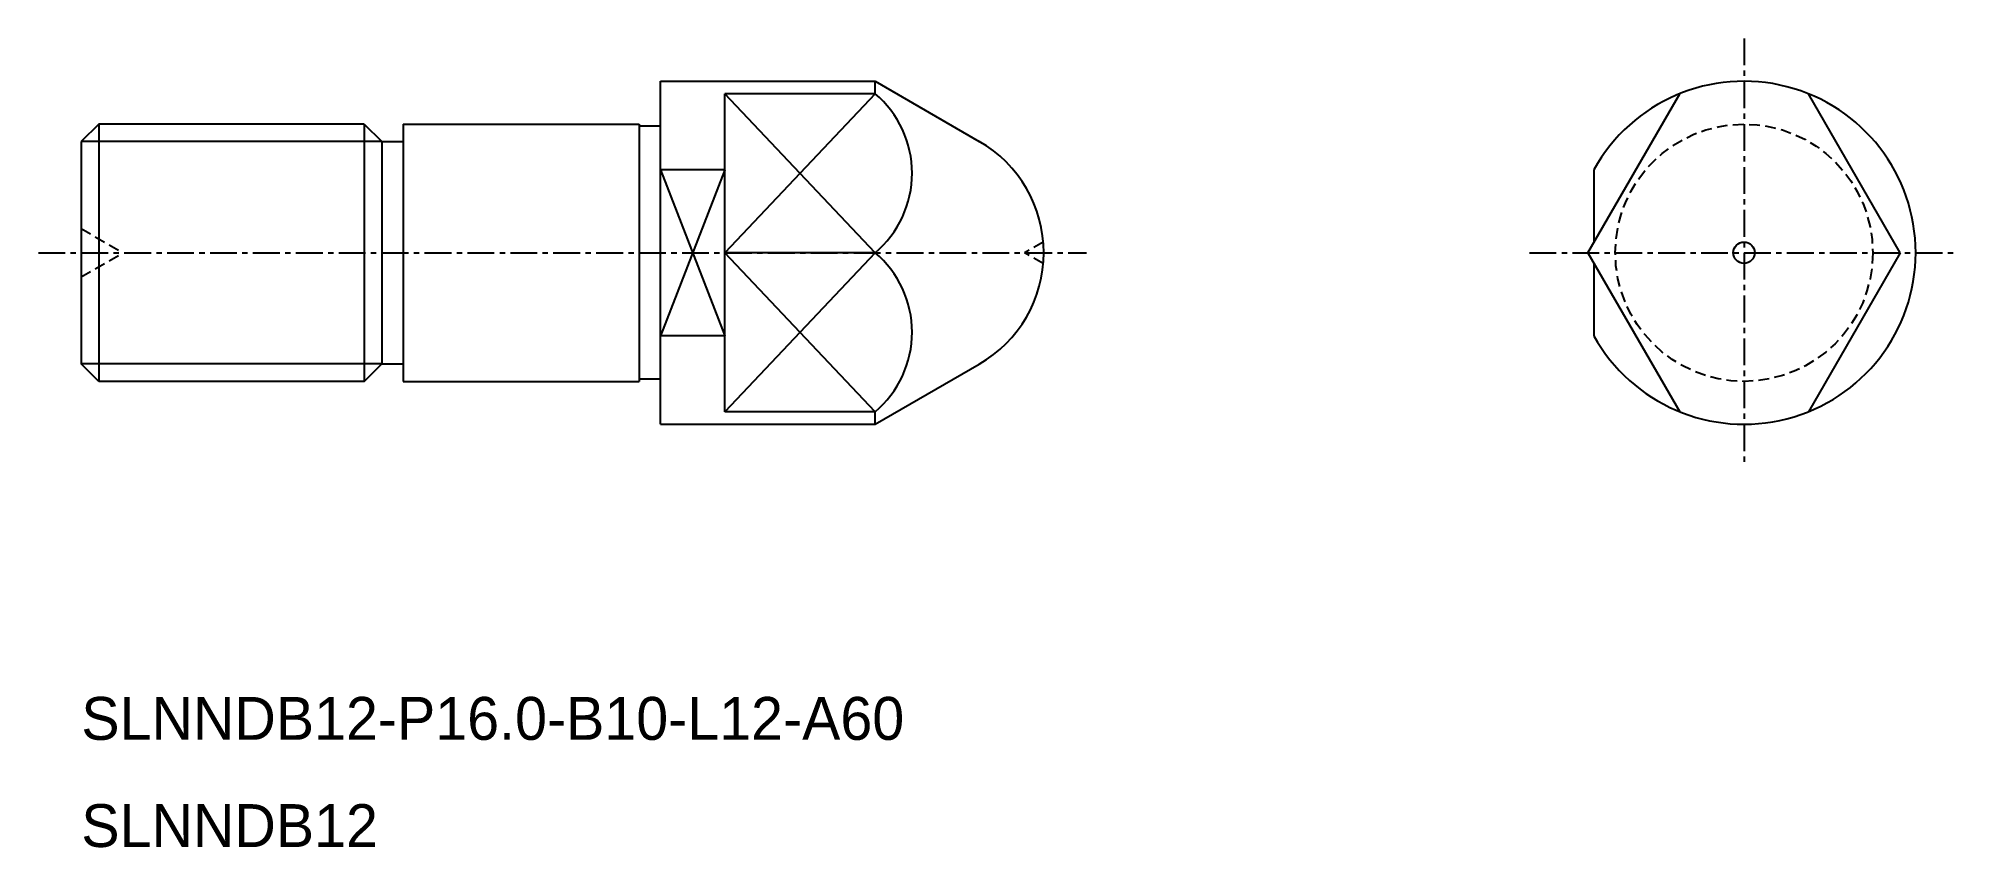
# Model space of a CAD drawing. Extents: x -1530.7 to -1441.2, y -777.4 to -739.7.
import ezdxf

# ---------------------------------------------------------------- set-up
doc = ezdxf.new("R2010")
doc.units = 0
doc.linetypes.add('CENTER', pattern=[2, 1.25, -0.25, 0.25, -0.25])
doc.linetypes.add('DASHED', pattern=[0.75, 0.5, -0.25])
doc.layers.get('0').update_dxf_attribs({"linetype": 'CONTINUOUS'})
doc.layers.add('CENTER', color=1, linetype='CENTER')

msp = doc.modelspace()

# ---------------------------------------------------------------- linework, layer by layer
at = {"color": 7, "linetype": 'CONTINUOUS'}
for p, q in [((-1501.73, -757.66), (-1501.73, -741.66)), ((-1501.73, -741.66), (-1491.73, -741.66)), ((-1491.73, -742.244), (-1491.73, -741.66)), ((-1491.73, -741.66), (-1486.874, -744.464)), ((-1498.73, -757.076), (-1498.73, -742.244)), ((-1527.918, -743.66), (-1528.73, -744.472)), ((-1515.542, -743.66), (-1527.918, -743.66)), ((-1527.914, -743.66), (-1527.914, -755.66)), ((-1515.547, -743.66), (-1515.547, -755.66)), ((-1515.542, -743.66), (-1514.73, -744.472)), ((-1513.73, -743.66), (-1513.73, -755.66)), ((-1513.73, -743.66), (-1502.73, -743.66)), ((-1502.73, -743.66), (-1502.73, -755.66)), ((-1528.73, -744.472), (-1528.73, -754.848)), ((-1514.73, -744.472), (-1513.73, -744.472)), ((-1514.73, -744.472), (-1514.73, -754.848)), ((-1501.73, -743.76), (-1502.73, -743.76)), ((-1498.73, -745.787), (-1501.73, -745.787)), ((-1498.73, -753.533), (-1501.73, -753.533)), ((-1527.918, -755.66), (-1528.73, -754.848)), ((-1515.542, -755.66), (-1514.73, -754.848)), ((-1514.73, -754.848), (-1513.73, -754.848)), ((-1491.73, -757.66), (-1486.874, -754.856)), ((-1515.542, -755.66), (-1527.918, -755.66)), ((-1513.73, -755.66), (-1502.73, -755.66)), ((-1501.73, -755.56), (-1502.73, -755.56)), ((-1491.73, -757.66), (-1491.73, -757.076)), ((-1501.73, -757.66), (-1491.73, -757.66))]:
    msp.add_line(p, q, dxfattribs=at)
at = {"color": 3, "linetype": 'CONTINUOUS'}
for p, q in [((-1491.73, -749.66), (-1498.73, -742.244)), ((-1491.73, -742.244), (-1498.73, -749.66)), ((-1514.73, -744.472), (-1528.73, -744.472)), ((-1501.73, -745.787), (-1498.73, -753.533)), ((-1498.73, -745.787), (-1501.73, -753.533)), ((-1491.73, -757.076), (-1498.73, -749.66)), ((-1491.73, -749.66), (-1498.73, -757.076)), ((-1514.73, -754.848), (-1528.73, -754.848))]:
    msp.add_line(p, q, dxfattribs=at)
for p, q in [((-1491.73, -742.244), (-1498.73, -742.244)), ((-1491.73, -749.66), (-1498.73, -749.66)), ((-1491.73, -757.076), (-1498.73, -757.076))]:
    msp.add_line(p, q)
at = {"color": 3, "linetype": 'DASHED'}
for p, q in [((-1528.73, -748.535), (-1526.782, -749.66)), ((-1528.73, -750.785), (-1526.782, -749.66)), ((-1483.895, -749.16), (-1484.761, -749.66)), ((-1483.895, -750.16), (-1484.761, -749.66))]:
    msp.add_line(p, q, dxfattribs=at)
msp.add_circle((-1451.23, -749.66), 6, dxfattribs=at)
for centre in [(-1494.86, -745.952), (-1494.86, -753.368)]:
    msp.add_arc(centre, 4.852, 310.16326, 49.83674)
at = {"color": 7, "linetype": 'CONTINUOUS'}
msp.add_arc((-1489.874, -749.66), 6, 300, 60, dxfattribs=at)
at = {"layer": 'CENTER', "color": 1, "linetype": 'CENTER'}
for p, q in [((-1451.23, -739.66), (-1451.23, -759.66)), ((-1530.73, -749.66), (-1481.874, -749.66)), ((-1461.23, -749.66), (-1441.23, -749.66))]:
    msp.add_line(p, q, dxfattribs=at)
at = {"layer": 'CENTER', "color": 7, "linetype": 'CONTINUOUS'}
for p, q in [((-1458.512, -749.66), (-1454.23, -742.244)), ((-1443.949, -749.66), (-1448.23, -742.244)), ((-1458.23, -745.787), (-1458.23, -749.172)), ((-1458.512, -749.66), (-1454.23, -757.076)), ((-1443.949, -749.66), (-1448.23, -757.076)), ((-1458.23, -750.148), (-1458.23, -753.533))]:
    msp.add_line(p, q, dxfattribs=at)
msp.add_circle((-1451.23, -749.66), 0.5, dxfattribs=at)
msp.add_arc((-1451.23, -749.66), 8, 208.95502, 151.04498, dxfattribs=at)

# ---------------------------------------------------------------- texts
at = {"color": 7, "linetype": 'CONTINUOUS'}
for s, p in [('SLNNDB12-P16.0-B10-L12-A60', (-1528.73, -772.381)), ('SLNNDB12', (-1528.73, -777.381))]:
    msp.add_text(s, height=2, dxfattribs=at).set_placement(p)

doc.saveas('drawing.dxf')
